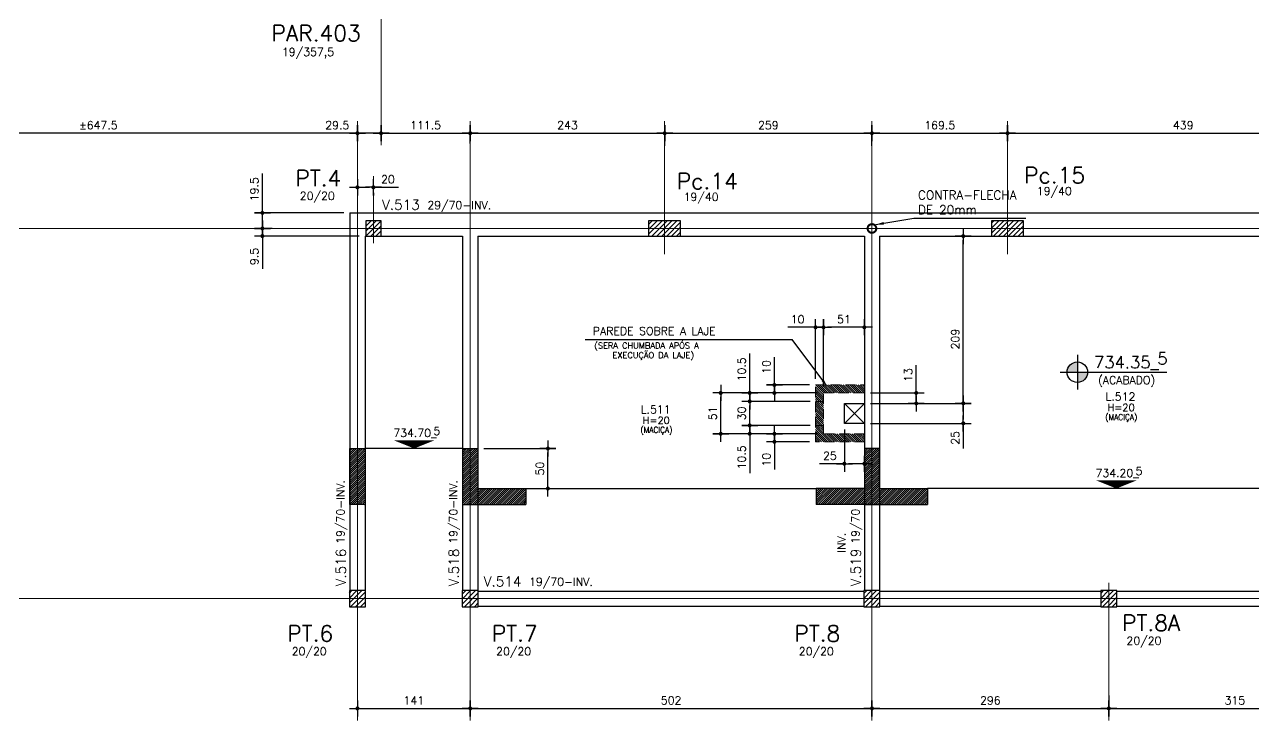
# Model space of a CAD drawing. Header units: inches. Extents: x 0 to 5940, y 0 to 4205.
# Drawn here: x 1188 to 2724, y 1180 to 2049 of the extents above; entities that cross this region are included whole.
import ezdxf
from ezdxf.enums import TextEntityAlignment as Align

# ---------------------------------------------------------------- set-up
doc = ezdxf.new("R2010")
doc.units = ezdxf.units.IN
doc.header["$LTSCALE"] = 50
doc.header["$MEASUREMENT"] = 0
doc.linetypes.add('HIDDEN', pattern=[0.375, 0.25, -0.125])
for name, color, linetype in [('ALVENARIA', 10, 'HIDDEN'), ('CONTRA-FLECHA', 210, 'Continuous'), ('CORTE-FORMA', 1, 'Continuous'), ('COTA', 6, 'Continuous'), ('FO-HACHURA_PILAR-MORRE', 252, 'Continuous'), ('FO-TEXTO-LAJES', 152, 'Continuous'), ('FO-TEXTO-VIGAS', 3, 'Continuous'), ('NIVEL', 3, 'Continuous'), ('NIVEL-ARQUITETURA', 3, 'Continuous'), ('P-M', 7, 'Continuous'), ('TEXTO', 3, 'Continuous')]:
    doc.layers.add(name, color=color, linetype=linetype)
for name, color, linetype, lineweight in [('FO-Eixos', 150, 'Continuous', 5), ('FO-Textos dos pilares', 3, 'Continuous', 20), ('FO-Vigas', 2, 'Continuous', 30)]:
    doc.layers.add(name, color=color, linetype=linetype, lineweight=lineweight)
doc.styles.add('ROMANS', font='romans.shx')
doc.dimstyles.new('COTA_50', dxfattribs={"dimscale": 5, "dimtxt": 2, "dimasz": 1, "dimexe": 2, "dimexo": 1.5, "dimgap": 1, "dimtad": 1, "dimzin": 12, "dimdsep": 46, "dimtxsty": 'ROMANS', "dimblk1": 'COTA', "dimblk2": 'COTA', "dimsah": 1, "dimcen": -4, "dimdle": 1.5, "dimclrd": 6, "dimclre": 6, "dimclrt": 3, "dimadec": 0, "dimazin": 0, "dimtfac": 1, "dimtofl": 0, "dimtmove": 0, "dimatfit": 3, "dimldrblk": 'COTA', "dimfxl": 1, "dimtolj": 1, "dimtzin": 12, "dimarcsym": 0})
doc.dimstyles.new('NOTA', dxfattribs={"dimscale": 5, "dimtxt": 2, "dimasz": 2, "dimexe": 1.5, "dimexo": 2, "dimgap": 1, "dimtad": 1, "dimdec": 1, "dimzin": 12, "dimdsep": 46, "dimtxsty": 'ROMANS', "dimcen": 0.09, "dimclrd": 8, "dimclre": 8, "dimclrt": 3, "dimadec": 0, "dimazin": 0, "dimtfac": 1, "dimtdec": 1, "dimtofl": 0, "dimtmove": 0, "dimatfit": 3, "dimfxl": 1, "dimtolj": 1, "dimtzin": 12, "dimarcsym": 0})
pattern_1 = [(45, (-24102.2134, 9121.8574), (-3.0935922, 3.0935922), [])]
pattern_2 = [(45, (0, -205.0473), (-1.3258252, 1.3258252), [])]

# ---------------------------------------------------------------- blocks, each defined once
blk = doc.blocks.new('COTA')
at = {"layer": 'COTA'}
for p, q in [((2, 0), (-2, 0)), ((0, -2), (0, 2))]:
    blk.add_line(p, q, dxfattribs=at)
at = {"layer": 'COTA', "const_width": 0.5}
blk.add_lwpolyline([(-0.25, 0, 1), (0.25, 0, 1)], format="xyb", close=True, dxfattribs=at)
blk = doc.blocks.new('*D11')
at = {"layer": 'COTA', "color": 6, "lineweight": -2, "transparency": 16777216}
for p, q in [((1604, 1913.7), (1558.5, 1913.7)), ((1604, 1911.7), (1604, 1903.7)), ((1628.5, 1913.7), (1609, 1913.7)), ((1633.5, 1911.7), (1633.5, 1903.7))]:
    blk.add_line(p, q, dxfattribs=at)
at = {"layer": 'Defpoints', "color": 0, "transparency": 16777216}
for p in [(1604, 1919.2), (1604, 1913.7), (1633.5, 1919.2)]:
    blk.add_point(p, dxfattribs=at)
at = {"layer": 'COTA', "color": 6, "lineweight": -2, "transparency": 16777216, "xscale": 5, "yscale": 5, "zscale": 5, "rotation": 180}
blk.add_blockref('COTA', (1604, 1913.7), dxfattribs=at)
at = {"layer": 'COTA', "color": 6, "lineweight": -2, "transparency": 16777216, "xscale": 5, "yscale": 5, "zscale": 5}
blk.add_blockref('COTA', (1633.5, 1913.7), dxfattribs=at)
at = {"layer": 'COTA', "color": 3, "transparency": 16777216, "insert": (1578.8, 1923.7), "char_height": 10, "attachment_point": 5, "style": 'ROMANS'}
blk.add_mtext('\\A1;29.5', dxfattribs=at)
blk = doc.blocks.new('*D12')
at = {"layer": 'COTA', "color": 6, "lineweight": -2, "transparency": 16777216}
for p, q in [((956.7, 1913.2), (956.7, 1923.7)), ((1604, 1911.3), (1604, 1923.7)), ((1599, 1913.7), (961.7, 1913.7))]:
    blk.add_line(p, q, dxfattribs=at)
at = {"layer": 'Defpoints', "color": 0, "transparency": 16777216}
for p in [(956.7, 1913.7), (956.7, 1905.7), (1604, 1903.8)]:
    blk.add_point(p, dxfattribs=at)
at = {"layer": 'COTA', "color": 6, "lineweight": -2, "transparency": 16777216, "xscale": 5, "yscale": 5, "zscale": 5, "rotation": 180}
blk.add_blockref('COTA', (956.7, 1913.7), dxfattribs=at)
at = {"layer": 'COTA', "color": 6, "lineweight": -2, "transparency": 16777216, "xscale": 5, "yscale": 5, "zscale": 5}
blk.add_blockref('COTA', (1604, 1913.7), dxfattribs=at)
at = {"layer": 'COTA', "color": 3, "transparency": 16777216, "insert": (1280.3, 1923.7), "char_height": 10, "attachment_point": 5, "style": 'ROMANS'}
blk.add_mtext('\\A1;%%P647.5', dxfattribs=at)
blk = doc.blocks.new('*D20')
at = {"layer": 'COTA', "color": 6, "lineweight": -2, "transparency": 16777216}
for p, q in [((1633.5, 1912.5), (1633.5, 1923.7)), ((1745, 1912.5), (1745, 1923.7)), ((1638.5, 1913.7), (1740, 1913.7))]:
    blk.add_line(p, q, dxfattribs=at)
at = {"layer": 'Defpoints', "color": 0, "transparency": 16777216}
for p in [(1633.5, 1905), (1745, 1913.7), (1745, 1905)]:
    blk.add_point(p, dxfattribs=at)
at = {"layer": 'COTA', "color": 6, "lineweight": -2, "transparency": 16777216, "xscale": 5, "yscale": 5, "zscale": 5, "rotation": 180}
blk.add_blockref('COTA', (1633.5, 1913.7), dxfattribs=at)
at = {"layer": 'COTA', "color": 6, "lineweight": -2, "transparency": 16777216, "xscale": 5, "yscale": 5, "zscale": 5}
blk.add_blockref('COTA', (1745, 1913.7), dxfattribs=at)
at = {"layer": 'COTA', "color": 3, "transparency": 16777216, "insert": (1689.2, 1923.7), "char_height": 10, "attachment_point": 5, "style": 'ROMANS'}
blk.add_mtext('\\A1;111.5', dxfattribs=at)
blk = doc.blocks.new('*D21')
at = {"layer": 'COTA', "color": 6, "lineweight": -2, "transparency": 16777216}
for p, q in [((2247, 1904.6), (2247, 1923.7)), ((2416.5, 1904.6), (2416.5, 1923.7)), ((2252, 1913.7), (2411.5, 1913.7))]:
    blk.add_line(p, q, dxfattribs=at)
at = {"layer": 'Defpoints', "color": 0, "transparency": 16777216}
for p in [(2416.5, 1913.7), (2247, 1897.1), (2416.5, 1897.1)]:
    blk.add_point(p, dxfattribs=at)
at = {"layer": 'COTA', "color": 6, "lineweight": -2, "transparency": 16777216, "xscale": 5, "yscale": 5, "zscale": 5, "rotation": 180}
blk.add_blockref('COTA', (2247, 1913.7), dxfattribs=at)
at = {"layer": 'COTA', "color": 6, "lineweight": -2, "transparency": 16777216, "xscale": 5, "yscale": 5, "zscale": 5}
blk.add_blockref('COTA', (2416.5, 1913.7), dxfattribs=at)
at = {"layer": 'COTA', "color": 3, "transparency": 16777216, "insert": (2331.7, 1923.7), "char_height": 10, "attachment_point": 5, "style": 'ROMANS'}
blk.add_mtext('\\A1;169.5', dxfattribs=at)
blk = doc.blocks.new('*D22')
at = {"layer": 'COTA', "color": 6, "lineweight": -2, "transparency": 16777216}
for p, q in [((2416.5, 1907.9), (2416.5, 1923.7)), ((2855.5, 1907.9), (2855.5, 1923.7)), ((2421.5, 1913.7), (2850.5, 1913.7))]:
    blk.add_line(p, q, dxfattribs=at)
at = {"layer": 'Defpoints', "color": 0, "transparency": 16777216}
for p in [(2855.5, 1913.7), (2416.5, 1900.4), (2855.5, 1900.4)]:
    blk.add_point(p, dxfattribs=at)
at = {"layer": 'COTA', "color": 6, "lineweight": -2, "transparency": 16777216, "xscale": 5, "yscale": 5, "zscale": 5, "rotation": 180}
blk.add_blockref('COTA', (2416.5, 1913.7), dxfattribs=at)
at = {"layer": 'COTA', "color": 6, "lineweight": -2, "transparency": 16777216, "xscale": 5, "yscale": 5, "zscale": 5}
blk.add_blockref('COTA', (2855.5, 1913.7), dxfattribs=at)
at = {"layer": 'COTA', "color": 3, "transparency": 16777216, "insert": (2636, 1923.7), "char_height": 10, "attachment_point": 5, "style": 'ROMANS'}
blk.add_mtext('\\A1;439', dxfattribs=at)
blk = doc.blocks.new('*D27')
at = {"layer": 'COTA', "color": 6, "lineweight": -2, "transparency": 16777216}
for p, q in [((1604, 1198.3), (1604, 1185.1)), ((1745, 1198.3), (1745, 1185.1)), ((1609, 1195.1), (1740, 1195.1))]:
    blk.add_line(p, q, dxfattribs=at)
at = {"layer": 'Defpoints', "color": 0, "transparency": 16777216}
for p in [(1604, 1205.8), (1745, 1205.8), (1745, 1195.1)]:
    blk.add_point(p, dxfattribs=at)
at = {"layer": 'COTA', "color": 6, "lineweight": -2, "transparency": 16777216, "xscale": 5, "yscale": 5, "zscale": 5, "rotation": 180}
blk.add_blockref('COTA', (1604, 1195.1), dxfattribs=at)
at = {"layer": 'COTA', "color": 6, "lineweight": -2, "transparency": 16777216, "xscale": 5, "yscale": 5, "zscale": 5}
blk.add_blockref('COTA', (1745, 1195.1), dxfattribs=at)
at = {"layer": 'COTA', "color": 3, "transparency": 16777216, "insert": (1674.5, 1205.1), "char_height": 10, "attachment_point": 5, "style": 'ROMANS'}
blk.add_mtext('\\A1;141', dxfattribs=at)
blk = doc.blocks.new('*D28')
at = {"layer": 'COTA', "color": 6, "lineweight": -2, "transparency": 16777216}
for p, q in [((1745, 1204), (1745, 1185.1)), ((2247, 1204), (2247, 1185.1)), ((1750, 1195.1), (2242, 1195.1))]:
    blk.add_line(p, q, dxfattribs=at)
at = {"layer": 'Defpoints', "color": 0, "transparency": 16777216}
for p in [(1745, 1211.5), (2247, 1211.5), (2247, 1195.1)]:
    blk.add_point(p, dxfattribs=at)
at = {"layer": 'COTA', "color": 6, "lineweight": -2, "transparency": 16777216, "xscale": 5, "yscale": 5, "zscale": 5, "rotation": 180}
blk.add_blockref('COTA', (1745, 1195.1), dxfattribs=at)
at = {"layer": 'COTA', "color": 6, "lineweight": -2, "transparency": 16777216, "xscale": 5, "yscale": 5, "zscale": 5}
blk.add_blockref('COTA', (2247, 1195.1), dxfattribs=at)
at = {"layer": 'COTA', "color": 3, "transparency": 16777216, "insert": (1996, 1205.1), "char_height": 10, "attachment_point": 5, "style": 'ROMANS'}
blk.add_mtext('\\A1;502', dxfattribs=at)
blk = doc.blocks.new('*D29')
at = {"layer": 'COTA', "color": 6, "lineweight": -2, "transparency": 16777216}
for p, q in [((2247, 1205.1), (2247, 1185.1)), ((2543, 1205.1), (2543, 1185.1)), ((2252, 1195.1), (2538, 1195.1))]:
    blk.add_line(p, q, dxfattribs=at)
at = {"layer": 'Defpoints', "color": 0, "transparency": 16777216}
for p in [(2247, 1212.6), (2543, 1212.6), (2543, 1195.1)]:
    blk.add_point(p, dxfattribs=at)
at = {"layer": 'COTA', "color": 6, "lineweight": -2, "transparency": 16777216, "xscale": 5, "yscale": 5, "zscale": 5, "rotation": 180}
blk.add_blockref('COTA', (2247, 1195.1), dxfattribs=at)
at = {"layer": 'COTA', "color": 6, "lineweight": -2, "transparency": 16777216, "xscale": 5, "yscale": 5, "zscale": 5}
blk.add_blockref('COTA', (2543, 1195.1), dxfattribs=at)
at = {"layer": 'COTA', "color": 3, "transparency": 16777216, "insert": (2395, 1205.1), "char_height": 10, "attachment_point": 5, "style": 'ROMANS'}
blk.add_mtext('\\A1;296', dxfattribs=at)
blk = doc.blocks.new('*D50')
at = {"layer": 'COTA', "color": 6, "lineweight": -2, "transparency": 16777216}
for p, q in [((1745, 1900.7), (1745, 1923.7)), ((1988, 1900.7), (1988, 1923.7)), ((1750, 1913.7), (1983, 1913.7))]:
    blk.add_line(p, q, dxfattribs=at)
at = {"layer": 'Defpoints', "color": 0, "transparency": 16777216}
for p in [(1988, 1913.7), (1745, 1893.2), (1988, 1893.2)]:
    blk.add_point(p, dxfattribs=at)
at = {"layer": 'COTA', "color": 6, "lineweight": -2, "transparency": 16777216, "xscale": 5, "yscale": 5, "zscale": 5, "rotation": 180}
blk.add_blockref('COTA', (1745, 1913.7), dxfattribs=at)
at = {"layer": 'COTA', "color": 6, "lineweight": -2, "transparency": 16777216, "xscale": 5, "yscale": 5, "zscale": 5}
blk.add_blockref('COTA', (1988, 1913.7), dxfattribs=at)
at = {"layer": 'COTA', "color": 3, "transparency": 16777216, "insert": (1866.5, 1923.7), "char_height": 10, "attachment_point": 5, "style": 'ROMANS'}
blk.add_mtext('\\A1;243', dxfattribs=at)
blk = doc.blocks.new('*D51')
at = {"layer": 'COTA', "color": 6, "lineweight": -2, "transparency": 16777216}
for p, q in [((1988, 1897.9), (1988, 1923.7)), ((2247, 1897.9), (2247, 1923.7)), ((1993, 1913.7), (2242, 1913.7))]:
    blk.add_line(p, q, dxfattribs=at)
at = {"layer": 'Defpoints', "color": 0, "transparency": 16777216}
for p in [(2247, 1913.7), (1988, 1890.4), (2247, 1890.4)]:
    blk.add_point(p, dxfattribs=at)
at = {"layer": 'COTA', "color": 6, "lineweight": -2, "transparency": 16777216, "xscale": 5, "yscale": 5, "zscale": 5, "rotation": 180}
blk.add_blockref('COTA', (1988, 1913.7), dxfattribs=at)
at = {"layer": 'COTA', "color": 6, "lineweight": -2, "transparency": 16777216, "xscale": 5, "yscale": 5, "zscale": 5}
blk.add_blockref('COTA', (2247, 1913.7), dxfattribs=at)
at = {"layer": 'COTA', "color": 3, "transparency": 16777216, "insert": (2117.5, 1923.7), "char_height": 10, "attachment_point": 5, "style": 'ROMANS'}
blk.add_mtext('\\A1;259', dxfattribs=at)
blk = doc.blocks.new('*D53')
at = {"layer": 'COTA', "color": 6, "lineweight": -2, "transparency": 16777216}
for p, q in [((2543, 1211.4), (2543, 1185.1)), ((2858, 1211.4), (2858, 1185.1)), ((2548, 1195.1), (2853, 1195.1))]:
    blk.add_line(p, q, dxfattribs=at)
at = {"layer": 'Defpoints', "color": 0, "transparency": 16777216}
for p in [(2543, 1218.9), (2858, 1218.9), (2858, 1195.1)]:
    blk.add_point(p, dxfattribs=at)
at = {"layer": 'COTA', "color": 6, "lineweight": -2, "transparency": 16777216, "xscale": 5, "yscale": 5, "zscale": 5, "rotation": 180}
blk.add_blockref('COTA', (2543, 1195.1), dxfattribs=at)
at = {"layer": 'COTA', "color": 6, "lineweight": -2, "transparency": 16777216, "xscale": 5, "yscale": 5, "zscale": 5}
blk.add_blockref('COTA', (2858, 1195.1), dxfattribs=at)
at = {"layer": 'COTA', "color": 3, "transparency": 16777216, "insert": (2700.5, 1205.1), "char_height": 10, "attachment_point": 5, "style": 'ROMANS'}
blk.add_mtext('\\A1;315', dxfattribs=at)
blk = doc.blocks.new('*D63')
at = {"layer": 'COTA', "color": 6, "lineweight": -2, "transparency": 16777216}
for p, q in [((1762, 1519.8), (1852.1, 1519.8)), ((1842.1, 1474.8), (1842.1, 1514.8)), ((1841.9, 1469.8), (1852.1, 1469.8))]:
    blk.add_line(p, q, dxfattribs=at)
at = {"layer": 'Defpoints', "color": 0, "transparency": 16777216}
for p in [(1754.5, 1519.8), (1842.1, 1519.8), (1834.4, 1469.8)]:
    blk.add_point(p, dxfattribs=at)
at = {"layer": 'COTA', "color": 6, "lineweight": -2, "transparency": 16777216, "xscale": 5, "yscale": 5, "zscale": 5}
for p, rotation in [((1842.1, 1519.8), 90), ((1842.1, 1469.8), 270)]:
    blk.add_blockref('COTA', p, dxfattribs=dict(at, rotation=rotation))
at = {"layer": 'COTA', "color": 3, "transparency": 16777216, "insert": (1832.1, 1494.8), "char_height": 10, "attachment_point": 5, "rotation": 90, "style": 'ROMANS'}
blk.add_mtext('\\A1;50', dxfattribs=at)
blk = doc.blocks.new('*D73')
at = {"layer": 'COTA', "color": 6, "lineweight": -2, "transparency": 16777216}
for p, q in [((2212.5, 1543.7), (2212.5, 1490.8)), ((2212.5, 1500.8), (2181.3, 1500.8)), ((2232.5, 1500.8), (2217.5, 1500.8)), ((2237.5, 1499.1), (2237.5, 1490.8))]:
    blk.add_line(p, q, dxfattribs=at)
at = {"layer": 'Defpoints', "color": 0, "transparency": 16777216}
for p in [(2212.5, 1551.2), (2237.5, 1506.6), (2212.5, 1500.8)]:
    blk.add_point(p, dxfattribs=at)
at = {"layer": 'COTA', "color": 6, "lineweight": -2, "transparency": 16777216, "xscale": 5, "yscale": 5, "zscale": 5, "rotation": 180}
blk.add_blockref('COTA', (2212.5, 1500.8), dxfattribs=at)
at = {"layer": 'COTA', "color": 6, "lineweight": -2, "transparency": 16777216, "xscale": 5, "yscale": 5, "zscale": 5}
blk.add_blockref('COTA', (2237.5, 1500.8), dxfattribs=at)
at = {"layer": 'COTA', "color": 3, "transparency": 16777216, "insert": (2194.4, 1510.8), "char_height": 10, "attachment_point": 5, "style": 'ROMANS'}
blk.add_mtext('\\A1;25', dxfattribs=at)
blk = doc.blocks.new('*D74')
at = {"layer": 'COTA', "color": 6, "lineweight": -2, "transparency": 16777216}
for p, q in [((2186.5, 1596.7), (2186.5, 1681.2)), ((2237.5, 1666.2), (2237.5, 1681.2)), ((2232.5, 1671.2), (2191.5, 1671.2))]:
    blk.add_line(p, q, dxfattribs=at)
at = {"layer": 'Defpoints', "color": 0, "transparency": 16777216}
for p in [(2186.5, 1671.2), (2237.5, 1658.7), (2186.5, 1589.2)]:
    blk.add_point(p, dxfattribs=at)
at = {"layer": 'COTA', "color": 6, "lineweight": -2, "transparency": 16777216, "xscale": 5, "yscale": 5, "zscale": 5, "rotation": 180}
blk.add_blockref('COTA', (2186.5, 1671.2), dxfattribs=at)
at = {"layer": 'COTA', "color": 6, "lineweight": -2, "transparency": 16777216, "xscale": 5, "yscale": 5, "zscale": 5}
blk.add_blockref('COTA', (2237.5, 1671.2), dxfattribs=at)
at = {"layer": 'COTA', "color": 3, "transparency": 16777216, "insert": (2212, 1681.2), "char_height": 10, "attachment_point": 5, "style": 'ROMANS'}
blk.add_mtext('\\A1;51', dxfattribs=at)
blk = doc.blocks.new('*D72')
at = {"layer": 'COTA', "color": 6, "lineweight": -2, "transparency": 16777216}
for p, q in [((2170, 1578.7), (2084.2, 1578.7)), ((2094.2, 1553.7), (2094.2, 1573.7)), ((2170, 1548.7), (2084.2, 1548.7))]:
    blk.add_line(p, q, dxfattribs=at)
at = {"layer": 'Defpoints', "color": 0, "transparency": 16777216}
for p in [(2094.2, 1578.7), (2177.5, 1578.7), (2177.5, 1548.7)]:
    blk.add_point(p, dxfattribs=at)
at = {"layer": 'COTA', "color": 6, "lineweight": -2, "transparency": 16777216, "xscale": 5, "yscale": 5, "zscale": 5}
for p, rotation in [((2094.2, 1578.7), 90), ((2094.2, 1548.7), 270)]:
    blk.add_blockref('COTA', p, dxfattribs=dict(at, rotation=rotation))
at = {"layer": 'COTA', "color": 3, "transparency": 16777216, "insert": (2084.2, 1563.7), "char_height": 10, "attachment_point": 5, "rotation": 90, "style": 'ROMANS'}
blk.add_mtext('\\A1;30', dxfattribs=at)
blk = doc.blocks.new('*D75')
at = {"layer": 'COTA', "color": 6, "lineweight": -2, "transparency": 16777216}
for p, q in [((2245, 1576.2), (2371.1, 1576.2)), ((2361.1, 1571.2), (2361.1, 1556.2)), ((2245, 1551.2), (2371.1, 1551.2)), ((2361.1, 1551.2), (2361.1, 1520))]:
    blk.add_line(p, q, dxfattribs=at)
at = {"layer": 'Defpoints', "color": 0, "transparency": 16777216}
for p in [(2237.5, 1576.2), (2237.5, 1551.2), (2361.1, 1551.2)]:
    blk.add_point(p, dxfattribs=at)
at = {"layer": 'COTA', "color": 6, "lineweight": -2, "transparency": 16777216, "xscale": 5, "yscale": 5, "zscale": 5}
for p, rotation in [((2361.1, 1576.2), 90), ((2361.1, 1551.2), 270)]:
    blk.add_blockref('COTA', p, dxfattribs=dict(at, rotation=rotation))
at = {"layer": 'COTA', "color": 3, "transparency": 16777216, "insert": (2351.1, 1533.1), "char_height": 10, "attachment_point": 5, "rotation": 90, "style": 'ROMANS'}
blk.add_mtext('\\A1;25', dxfattribs=at)
blk = doc.blocks.new('*D76')
at = {"layer": 'COTA', "color": 6, "lineweight": -2, "transparency": 16777216}
for p, q in [((2342, 1785.2), (2371.1, 1785.2)), ((2361.1, 1581.2), (2361.1, 1780.2)), ((2342, 1576.2), (2371.1, 1576.2))]:
    blk.add_line(p, q, dxfattribs=at)
at = {"layer": 'Defpoints', "color": 0, "transparency": 16777216}
for p in [(2334.5, 1785.2), (2361.1, 1785.2), (2334.5, 1576.2)]:
    blk.add_point(p, dxfattribs=at)
at = {"layer": 'COTA', "color": 6, "lineweight": -2, "transparency": 16777216, "xscale": 5, "yscale": 5, "zscale": 5}
for p, rotation in [((2361.1, 1785.2), 90), ((2361.1, 1576.2), 270)]:
    blk.add_blockref('COTA', p, dxfattribs=dict(at, rotation=rotation))
at = {"layer": 'COTA', "color": 3, "transparency": 16777216, "insert": (2351.1, 1656.5), "char_height": 10, "attachment_point": 5, "rotation": 90, "style": 'ROMANS'}
blk.add_mtext('\\A1;209', dxfattribs=at)
blk = doc.blocks.new('*D77')
at = {"layer": 'COTA', "color": 6, "lineweight": -2, "transparency": 16777216}
for p, q in [((2302.3, 1594.2), (2302.3, 1624)), ((2245, 1589.2), (2312.3, 1589.2)), ((2302.3, 1571.2), (2302.3, 1566.2)), ((2308.6, 1576.2), (2312.3, 1576.2))]:
    blk.add_line(p, q, dxfattribs=at)
at = {"layer": 'Defpoints', "color": 0, "transparency": 16777216}
for p in [(2237.5, 1589.2), (2302.3, 1589.2), (2301.1, 1576.2)]:
    blk.add_point(p, dxfattribs=at)
at = {"layer": 'COTA', "color": 6, "lineweight": -2, "transparency": 16777216, "xscale": 5, "yscale": 5, "zscale": 5}
for p, rotation in [((2302.3, 1589.2), 270), ((2302.3, 1576.2), 90)]:
    blk.add_blockref('COTA', p, dxfattribs=dict(at, rotation=rotation))
at = {"layer": 'COTA', "color": 3, "transparency": 16777216, "insert": (2292.3, 1611.6), "char_height": 10, "attachment_point": 5, "rotation": 90, "style": 'ROMANS'}
blk.add_mtext('\\A1;13', dxfattribs=at)
blk = doc.blocks.new('*D85')
at = {"layer": 'COTA', "color": 6, "lineweight": -2, "transparency": 16777216}
for p, q in [((2176.5, 1606.7), (2176.5, 1681.2)), ((2186.5, 1596.7), (2186.5, 1681.2)), ((2171.5, 1671.2), (2141.8, 1671.2)), ((2191.5, 1671.2), (2196.5, 1671.2))]:
    blk.add_line(p, q, dxfattribs=at)
at = {"layer": 'Defpoints', "color": 0, "transparency": 16777216}
for p in [(2176.5, 1671.2), (2176.5, 1599.2), (2186.5, 1589.2)]:
    blk.add_point(p, dxfattribs=at)
at = {"layer": 'COTA', "color": 6, "lineweight": -2, "transparency": 16777216, "xscale": 5, "yscale": 5, "zscale": 5}
blk.add_blockref('COTA', (2176.5, 1671.2), dxfattribs=at)
at = {"layer": 'COTA', "color": 6, "lineweight": -2, "transparency": 16777216, "xscale": 5, "yscale": 5, "zscale": 5, "rotation": 180}
blk.add_blockref('COTA', (2186.5, 1671.2), dxfattribs=at)
at = {"layer": 'COTA', "color": 3, "transparency": 16777216, "insert": (2154.1, 1681.2), "char_height": 10, "attachment_point": 5, "style": 'ROMANS'}
blk.add_mtext('\\A1;10', dxfattribs=at)
blk = doc.blocks.new('*D86')
at = {"layer": 'COTA', "color": 6, "lineweight": -2, "transparency": 16777216}
for p, q in [((2125.1, 1604.2), (2125.1, 1634)), ((2169, 1599.2), (2115.1, 1599.2)), ((2179, 1589.2), (2115.1, 1589.2)), ((2125.1, 1584.2), (2125.1, 1579.2))]:
    blk.add_line(p, q, dxfattribs=at)
at = {"layer": 'Defpoints', "color": 0, "transparency": 16777216}
for p in [(2125.1, 1599.2), (2176.5, 1599.2), (2186.5, 1589.2)]:
    blk.add_point(p, dxfattribs=at)
at = {"layer": 'COTA', "color": 6, "lineweight": -2, "transparency": 16777216, "xscale": 5, "yscale": 5, "zscale": 5}
for p, rotation in [((2125.1, 1599.2), 270), ((2125.1, 1589.2), 90)]:
    blk.add_blockref('COTA', p, dxfattribs=dict(at, rotation=rotation))
at = {"layer": 'COTA', "color": 3, "transparency": 16777216, "insert": (2115.1, 1621.6), "char_height": 10, "attachment_point": 5, "rotation": 90, "style": 'ROMANS'}
blk.add_mtext('\\A1;10', dxfattribs=at)
blk = doc.blocks.new('*D87')
at = {"layer": 'COTA', "color": 6, "lineweight": -2, "transparency": 16777216}
for p, q in [((2179, 1538.2), (2115.1, 1538.2)), ((2125.1, 1543.2), (2125.1, 1548.2)), ((2169, 1528.2), (2115.1, 1528.2)), ((2125.1, 1523.2), (2125.1, 1493.4))]:
    blk.add_line(p, q, dxfattribs=at)
at = {"layer": 'Defpoints', "color": 0, "transparency": 16777216}
for p in [(2186.5, 1538.2), (2125.1, 1528.2), (2176.5, 1528.2)]:
    blk.add_point(p, dxfattribs=at)
at = {"layer": 'COTA', "color": 6, "lineweight": -2, "transparency": 16777216, "xscale": 5, "yscale": 5, "zscale": 5}
for p, rotation in [((2125.1, 1538.2), 270), ((2125.1, 1528.2), 90)]:
    blk.add_blockref('COTA', p, dxfattribs=dict(at, rotation=rotation))
at = {"layer": 'COTA', "color": 3, "transparency": 16777216, "insert": (2115.1, 1505.8), "char_height": 10, "attachment_point": 5, "rotation": 90, "style": 'ROMANS'}
blk.add_mtext('\\A1;10', dxfattribs=at)
blk = doc.blocks.new('*D93')
at = {"layer": 'COTA', "color": 6, "lineweight": -2, "transparency": 16777216}
for p, q in [((2094.2, 1594.2), (2094.2, 1638.3)), ((2129, 1589.2), (2084.2, 1589.2)), ((2129, 1578.7), (2084.2, 1578.7)), ((2094.2, 1573.7), (2094.2, 1568.7))]:
    blk.add_line(p, q, dxfattribs=at)
at = {"layer": 'Defpoints', "color": 0, "transparency": 16777216}
for p in [(2094.2, 1589.2), (2136.5, 1589.2), (2136.5, 1578.7)]:
    blk.add_point(p, dxfattribs=at)
at = {"layer": 'COTA', "color": 6, "lineweight": -2, "transparency": 16777216, "xscale": 5, "yscale": 5, "zscale": 5}
for p, rotation in [((2094.2, 1589.2), 270), ((2094.2, 1578.7), 90)]:
    blk.add_blockref('COTA', p, dxfattribs=dict(at, rotation=rotation))
at = {"layer": 'COTA', "color": 3, "transparency": 16777216, "insert": (2084.2, 1618.7), "char_height": 10, "attachment_point": 5, "rotation": 90, "style": 'ROMANS'}
blk.add_mtext('\\A1;10.5', dxfattribs=at)
blk = doc.blocks.new('*D94')
at = {"layer": 'COTA', "color": 6, "lineweight": -2, "transparency": 16777216}
for p, q in [((2094.2, 1553.7), (2094.2, 1558.7)), ((2132, 1548.7), (2084.2, 1548.7)), ((2132, 1538.2), (2084.2, 1538.2)), ((2094.2, 1533.2), (2094.2, 1489.2))]:
    blk.add_line(p, q, dxfattribs=at)
at = {"layer": 'Defpoints', "color": 0, "transparency": 16777216}
for p in [(2094.2, 1538.2), (2139.5, 1548.7), (2139.5, 1538.2)]:
    blk.add_point(p, dxfattribs=at)
at = {"layer": 'COTA', "color": 6, "lineweight": -2, "transparency": 16777216, "xscale": 5, "yscale": 5, "zscale": 5}
for p, rotation in [((2094.2, 1548.7), 270), ((2094.2, 1538.2), 90)]:
    blk.add_blockref('COTA', p, dxfattribs=dict(at, rotation=rotation))
at = {"layer": 'COTA', "color": 3, "transparency": 16777216, "insert": (2084.2, 1508.7), "char_height": 10, "attachment_point": 5, "rotation": 90, "style": 'ROMANS'}
blk.add_mtext('\\A1;10.5', dxfattribs=at)
blk = doc.blocks.new('*D95')
at = {"layer": 'COTA', "color": 6, "lineweight": -2, "transparency": 16777216}
for p, q in [((2130.5, 1589.2), (2048, 1589.2)), ((2058, 1543.2), (2058, 1584.2)), ((2130.5, 1538.2), (2048, 1538.2))]:
    blk.add_line(p, q, dxfattribs=at)
at = {"layer": 'Defpoints', "color": 0, "transparency": 16777216}
for p in [(2058, 1589.2), (2138, 1589.2), (2138, 1538.2)]:
    blk.add_point(p, dxfattribs=at)
at = {"layer": 'COTA', "color": 6, "lineweight": -2, "transparency": 16777216, "xscale": 5, "yscale": 5, "zscale": 5}
for p, rotation in [((2058, 1589.2), 90), ((2058, 1538.2), 270)]:
    blk.add_blockref('COTA', p, dxfattribs=dict(at, rotation=rotation))
at = {"layer": 'COTA', "color": 3, "transparency": 16777216, "insert": (2048, 1563.7), "char_height": 10, "attachment_point": 5, "rotation": 90, "style": 'ROMANS'}
blk.add_mtext('\\A1;51', dxfattribs=at)
blk = doc.blocks.new('*D134')
at = {"layer": 'COTA', "color": 6, "lineweight": -2, "transparency": 16777216}
for p, q in [((1609, 1846.1), (1619, 1846.1)), ((1624, 1846.1), (1655.2, 1846.1)), ((1604, 1839.4), (1604, 1836.1)), ((1624, 1839.4), (1624, 1836.1))]:
    blk.add_line(p, q, dxfattribs=at)
at = {"layer": 'Defpoints', "color": 0, "transparency": 16777216}
for p in [(1604, 1846.9), (1624, 1846.9), (1624, 1846.1)]:
    blk.add_point(p, dxfattribs=at)
at = {"layer": 'COTA', "color": 6, "lineweight": -2, "transparency": 16777216, "xscale": 5, "yscale": 5, "zscale": 5, "rotation": 180}
blk.add_blockref('COTA', (1604, 1846.1), dxfattribs=at)
at = {"layer": 'COTA', "color": 6, "lineweight": -2, "transparency": 16777216, "xscale": 5, "yscale": 5, "zscale": 5}
blk.add_blockref('COTA', (1624, 1846.1), dxfattribs=at)
at = {"layer": 'COTA', "color": 3, "transparency": 16777216, "insert": (1642.1, 1856.1), "char_height": 10, "attachment_point": 5, "style": 'ROMANS'}
blk.add_mtext('\\A1;20', dxfattribs=at)
blk = doc.blocks.new('*D135')
at = {"layer": 'COTA', "color": 6, "lineweight": -2, "transparency": 16777216}
for p, q in [((1485.2, 1819.2), (1485.2, 1863.3)), ((1587, 1814.2), (1475.2, 1814.2)), ((1497.4, 1794.7), (1475.2, 1794.7)), ((1485.2, 1789.7), (1485.2, 1784.7))]:
    blk.add_line(p, q, dxfattribs=at)
at = {"layer": 'Defpoints', "color": 0, "transparency": 16777216}
for p in [(1485.2, 1814.2), (1594.5, 1814.2), (1504.9, 1794.7)]:
    blk.add_point(p, dxfattribs=at)
at = {"layer": 'COTA', "color": 6, "lineweight": -2, "transparency": 16777216, "xscale": 5, "yscale": 5, "zscale": 5}
for p, rotation in [((1485.2, 1814.2), 270), ((1485.2, 1794.7), 90)]:
    blk.add_blockref('COTA', p, dxfattribs=dict(at, rotation=rotation))
at = {"layer": 'COTA', "color": 3, "transparency": 16777216, "insert": (1475.2, 1843.7), "char_height": 10, "attachment_point": 5, "rotation": 90, "style": 'ROMANS'}
blk.add_mtext('\\A1;19.5', dxfattribs=at)
blk = doc.blocks.new('*D136')
at = {"layer": 'COTA', "color": 6, "lineweight": -2, "transparency": 16777216}
for p, q in [((1485.2, 1799.7), (1485.2, 1804.7)), ((1493.1, 1794.7), (1475.2, 1794.7)), ((1606, 1785.2), (1475.2, 1785.2)), ((1485.2, 1780.2), (1485.2, 1744.3))]:
    blk.add_line(p, q, dxfattribs=at)
at = {"layer": 'Defpoints', "color": 0, "transparency": 16777216}
for p in [(1485.2, 1785.2), (1500.6, 1794.7), (1613.5, 1785.2)]:
    blk.add_point(p, dxfattribs=at)
at = {"layer": 'COTA', "color": 6, "lineweight": -2, "transparency": 16777216, "xscale": 5, "yscale": 5, "zscale": 5}
for p, rotation in [((1485.2, 1794.7), 270), ((1485.2, 1785.2), 90)]:
    blk.add_blockref('COTA', p, dxfattribs=dict(at, rotation=rotation))
at = {"layer": 'COTA', "color": 3, "transparency": 16777216, "insert": (1475.2, 1759.7), "char_height": 10, "attachment_point": 5, "rotation": 90, "style": 'ROMANS'}
blk.add_mtext('\\A1;9.5', dxfattribs=at)

msp = doc.modelspace()

# ---------------------------------------------------------------- hatches: boundary and pattern name
at = {"layer": 'ALVENARIA', "linetype": 'Continuous', "lineweight": 13}
h = msp.add_hatch(dxfattribs=at)
h.set_pattern_fill('ANSI31', color=11, scale=15, angle=90)
h.paths.add_polyline_path([(2176.521, 1599.207), (2176.521, 1578.707), (2186.521, 1578.707), (2186.521, 1589.207), (2237.493, 1589.207), (2237.493, 1599.207)])
h = msp.add_hatch(dxfattribs=at)
h.set_pattern_fill('ANSI31', color=252, scale=15, angle=90)
h.paths.add_polyline_path([(2186.521, 1578.707), (2176.521, 1578.707), (2176.521, 1548.707), (2186.521, 1548.707)])
h = msp.add_hatch(dxfattribs=at)
h.set_pattern_fill('ANSI31', color=11, scale=15, angle=90)
h.paths.add_polyline_path([(2237.493, 1528.207), (2237.493, 1538.207), (2186.521, 1538.207), (2186.521, 1548.707), (2176.521, 1548.707), (2176.521, 1528.207)])
at = {"layer": 'CORTE-FORMA'}
h = msp.add_hatch(dxfattribs=at)
h.set_pattern_fill('ANSI31', color=70, scale=15)
h.set_pattern_definition(pattern_2)
h.paths.add_polyline_path([(1613.493, 1449.845), (1613.493, 1519.845), (1603.993, 1519.845), (1603.993, 1449.845)])
h.paths.add_polyline_path([(1594.493, 1519.845), (1594.493, 1449.845), (1603.993, 1449.845), (1603.993, 1519.845)])
h = msp.add_hatch(dxfattribs=at)
h.set_pattern_fill('ANSI31', color=70, scale=15)
h.set_pattern_definition(pattern_2)
h.paths.add_polyline_path([(1735.492, 1519.845), (1735.492, 1449.845), (1744.992, 1449.845), (1744.992, 1519.845)])
h.paths.add_polyline_path([(1754.492, 1519.845), (1744.992, 1519.845), (1744.992, 1449.845), (1754.492, 1449.845)])
h.paths.add_polyline_path([(1814.492, 1469.845), (1754.492, 1469.845), (1754.492, 1449.845), (1814.492, 1449.845)])
h = msp.add_hatch(dxfattribs=at)
h.set_pattern_fill('ANSI31', color=70, scale=15)
h.set_pattern_definition(pattern_2)
h.paths.add_polyline_path([(2177.493, 1449.845), (2237.493, 1449.845), (2237.493, 1469.845), (2177.493, 1469.845)])
h.paths.add_polyline_path([(2237.493, 1449.845), (2246.993, 1449.845), (2246.993, 1519.845), (2237.493, 1519.845), (2237.493, 1469.845)])
h.paths.add_polyline_path([(2246.993, 1449.845), (2256.493, 1449.845), (2256.493, 1469.845), (2256.493, 1519.845), (2246.993, 1519.845)])
h.paths.add_polyline_path([(2256.493, 1449.845), (2316.493, 1449.845), (2316.493, 1469.845), (2256.493, 1469.845)])
at = {"layer": 'FO-HACHURA_PILAR-MORRE'}
h = msp.add_hatch(dxfattribs=at)
h.set_pattern_fill('ANSI31', color=256, scale=35)
h.set_pattern_definition([(45, (-24082.2134, 9121.8574), (-3.0935922, 3.0935922), [])])
h.paths.add_polyline_path([(1633.493, 1804.207), (1614.493, 1804.207), (1614.493, 1785.207), (1633.493, 1785.207)])
h = msp.add_hatch(dxfattribs=at)
h.set_pattern_fill('ANSI31', color=256, scale=35)
h.set_pattern_definition(pattern_1)
h.paths.add_polyline_path([(2007.943, 1785.207), (2007.943, 1794.707), (2007.943, 1804.207), (1987.943, 1804.207), (1967.943, 1804.207), (1967.943, 1794.707), (1967.943, 1785.207), (1987.943, 1785.207)])
h = msp.add_hatch(dxfattribs=at)
h.set_pattern_fill('ANSI31', color=256, scale=35)
h.set_pattern_definition(pattern_1)
h.paths.add_polyline_path([(2396.493, 1804.207), (2396.493, 1794.707), (2396.493, 1785.207), (2416.493, 1785.207), (2436.493, 1785.207), (2436.493, 1794.707), (2436.493, 1804.207), (2416.493, 1804.207)])
h = msp.add_hatch(dxfattribs=at)
h.set_pattern_fill('ANSI31', color=256, scale=35)
h.set_pattern_definition(pattern_1)
h.paths.add_polyline_path([(1613.993, 1322.207), (1613.993, 1342.207), (1593.993, 1342.207), (1593.993, 1322.207)])
h = msp.add_hatch(dxfattribs=at)
h.set_pattern_fill('ANSI31', color=256, scale=35)
h.set_pattern_definition(pattern_1)
h.paths.add_polyline_path([(1754.992, 1322.207), (1754.992, 1342.207), (1734.992, 1342.207), (1734.992, 1322.207)])
h = msp.add_hatch(dxfattribs=at)
h.set_pattern_fill('ANSI31', color=256, scale=35)
h.set_pattern_definition(pattern_1)
h.paths.add_polyline_path([(2256.993, 1322.207), (2256.993, 1342.207), (2236.993, 1342.207), (2236.993, 1322.207)])
h = msp.add_hatch(dxfattribs=at)
h.set_pattern_fill('ANSI31', color=256, scale=35)
h.set_pattern_definition([(45, (-23806.2134, 9121.8576), (-3.0935922, 3.0935922), [])])
h.paths.add_polyline_path([(2552.993, 1322.207), (2552.993, 1342.207), (2532.993, 1342.207), (2532.993, 1322.207)])
at = {"layer": 'NIVEL-ARQUITETURA'}
h = msp.add_hatch(color=1, dxfattribs=at)
h.paths.add_polyline_path([(2515.529, 1610.231), (2516.506, 1615.139), (2503.681, 1615.139), (2503.681, 1606.21), (2509, 1603.565), (2512.749, 1606.07)])
h.paths.add_polyline_path([(2503.681, 1606.21), (2503.681, 1602.314), (2508.588, 1603.29), (2509, 1603.565)])
h.paths.add_polyline_path([(2503.681, 1627.964), (2498.773, 1626.988), (2494.612, 1624.207), (2491.832, 1620.047), (2490.856, 1615.139), (2503.681, 1615.139)])

# ---------------------------------------------------------------- linework, layer by layer
at = {"layer": 'ALVENARIA', "color": 1, "linetype": 'HIDDEN', "lineweight": 13}
for p, q in [((2176.521, 1599.207), (2237.521, 1599.207)), ((2176.521, 1528.207), (2176.521, 1599.207)), ((2186.521, 1589.207), (2237.521, 1589.207)), ((2186.521, 1538.207), (2186.521, 1589.207)), ((2176.521, 1578.707), (2186.521, 1578.707)), ((2176.521, 1548.707), (2186.521, 1548.707)), ((2237.521, 1538.207), (2186.521, 1538.207)), ((2237.521, 1528.207), (2176.521, 1528.207))]:
    msp.add_line(p, q, dxfattribs=at)
at = {"layer": 'CONTRA-FLECHA', "linetype": 'Continuous', "const_width": 2.56}
msp.add_lwpolyline([(2243.174, 1790.889, 1), (2250.811, 1798.525, 1)], format="xyb", close=True, dxfattribs=at)
at = {"layer": 'CORTE-FORMA', "color": 8}
for p, q in [((1735.492, 1519.845), (1613.493, 1519.845)), ((1814.492, 1469.845), (2177.493, 1469.845)), ((2788.493, 1469.845), (2316.493, 1469.845))]:
    msp.add_line(p, q, dxfattribs=at)
at = {"layer": 'CORTE-FORMA'}
for p, q in [((1735.492, 1519.845), (1754.492, 1519.845)), ((1735.492, 1519.845), (1735.492, 1449.845)), ((1754.492, 1519.845), (1754.492, 1469.845)), ((1754.492, 1469.845), (1814.492, 1469.845)), ((2237.493, 1469.845), (2177.493, 1469.845)), ((2256.493, 1469.845), (2316.493, 1469.845)), ((1735.492, 1449.845), (1814.492, 1449.845)), ((2256.493, 1449.845), (2177.493, 1449.845)), ((2237.493, 1449.845), (2316.493, 1449.845))]:
    msp.add_line(p, q, dxfattribs=at)
at = {"layer": 'CORTE-FORMA', "color": 70}
for p, q in [((1814.492, 1469.845), (1814.492, 1449.845)), ((2177.493, 1469.845), (2177.493, 1449.845)), ((2316.493, 1469.845), (2316.493, 1449.845))]:
    msp.add_line(p, q, dxfattribs=at)
at = {"layer": 'CORTE-FORMA'}
msp.add_lwpolyline([(1594.493, 1519.845), (1613.493, 1519.845), (1613.493, 1449.845), (1594.493, 1449.845)], close=True, dxfattribs=at)
msp.add_lwpolyline([(2256.493, 1469.845), (2256.493, 1519.845), (2237.493, 1519.845), (2237.493, 1469.845)], dxfattribs=at)
at = {"layer": 'FO-Eixos'}
for p, q in [((1633.493, 1898.677), (1633.493, 3741.602)), ((1603.993, 1180.101), (1603.993, 1928.677)), ((1744.992, 1928.677), (1744.992, 1180.101)), ((1987.959, 1928.677), (1987.959, 1762.477)), ((2246.993, 1928.677), (2246.993, 1180.101)), ((2416.493, 1762.477), (2416.493, 1928.677)), ((1623.993, 1776.182), (1623.993, 1860.074)), ((825.945, 1794.707), (4085.946, 1794.707)), ((2542.993, 1352.159), (2542.993, 1180.101)), ((825.945, 1332.207), (4085.946, 1332.207))]:
    msp.add_line(p, q, dxfattribs=at)
at = {"layer": 'FO-Vigas'}
for p, q in [((1594.493, 1814.207), (1594.493, 1342.207)), ((1594.493, 1814.207), (3711.493, 1814.207)), ((1613.493, 1785.207), (1613.493, 1342.207)), ((1613.493, 1785.207), (1735.492, 1785.207)), ((1735.492, 1785.207), (1735.492, 1342.207)), ((1754.492, 1785.207), (1754.492, 1342.207)), ((1754.492, 1785.207), (1967.943, 1785.207)), ((2007.943, 1785.207), (2237.493, 1785.207)), ((2237.493, 1785.207), (2237.493, 1342.207)), ((2256.493, 1785.207), (2256.493, 1342.207)), ((2256.493, 1785.207), (2396.493, 1785.207)), ((2436.493, 1785.207), (2848.493, 1785.207)), ((2212.493, 1576.207), (2237.493, 1576.207)), ((2212.493, 1551.207), (2212.493, 1576.207)), ((2237.493, 1551.207), (2212.493, 1551.207)), ((1754.992, 1341.707), (2236.993, 1341.707)), ((2256.993, 1341.707), (2532.993, 1341.707)), ((2552.993, 1341.707), (2848.493, 1341.707)), ((1754.992, 1322.707), (2236.993, 1322.707)), ((2256.993, 1322.707), (2532.993, 1322.707)), ((2552.993, 1322.707), (3027.993, 1322.707))]:
    msp.add_line(p, q, dxfattribs=at)
at = {"layer": 'FO-Vigas', "color": 252}
for p, q in [((2212.493, 1576.207), (2237.493, 1551.207)), ((2237.493, 1576.207), (2212.493, 1551.207))]:
    msp.add_line(p, q, dxfattribs=at)
at = {"layer": 'NIVEL', "color": 1}
for points in [[(1674.967, 1519.845, 0, 50, 0), (1674.967, 1529.845, 50, 50, 0)], [(2552.493, 1469.845, 0, 50, 0), (2552.493, 1479.845, 50, 50, 0)]]:
    msp.add_lwpolyline(points, format="xyseb", dxfattribs=at)
at = {"layer": 'NIVEL-ARQUITETURA', "color": 1}
for p, q in [((2503.681, 1636.681), (2503.681, 1593.596)), ((2482.138, 1615.139), (2615.553, 1615.139))]:
    msp.add_line(p, q, dxfattribs=at)
msp.add_circle((2503.681, 1615.139), 12.825, dxfattribs=at)
at = {"layer": 'P-M'}
for points in [[(1633.493, 1804.207), (1614.493, 1804.207), (1614.493, 1785.207), (1633.493, 1785.207)], [(2007.943, 1785.207), (2007.943, 1794.707), (2007.943, 1804.207), (1987.943, 1804.207), (1967.943, 1804.207), (1967.943, 1794.707), (1967.943, 1785.207), (1987.943, 1785.207), (2007.943, 1785.207)], [(2396.493, 1804.207), (2396.493, 1794.707), (2396.493, 1785.207), (2416.493, 1785.207), (2436.493, 1785.207), (2436.493, 1794.707), (2436.493, 1804.207), (2416.493, 1804.207), (2396.493, 1804.207)], [(1613.993, 1322.207), (1613.993, 1342.207), (1593.993, 1342.207), (1593.993, 1322.207)], [(1754.992, 1322.207), (1754.992, 1342.207), (1734.992, 1342.207), (1734.992, 1322.207)], [(2256.993, 1322.207), (2256.993, 1342.207), (2236.993, 1342.207), (2236.993, 1322.207)], [(2552.993, 1322.207), (2552.993, 1342.207), (2532.993, 1342.207), (2532.993, 1322.207)]]:
    msp.add_lwpolyline(points, close=True, dxfattribs=at)
at = {"layer": 'TEXTO', "color": 8}
for p in [(1888.729, 1656.057), (2185.472, 1604.882)]:
    msp.add_line(p, (2147.129, 1656.057), dxfattribs=at)
msp.add_solid([(2184.138, 1603.883), (2186.806, 1605.882), (2191.468, 1596.879)], dxfattribs=at)

# ---------------------------------------------------------------- texts
at = {"layer": 'CONTRA-FLECHA', "insert": (2304.543, 1827.3), "char_height": 11, "attachment_point": 4, "style": 'ROMANS'}
msp.add_mtext('{\\Fromans.shx;CONTRA-FLECHA\\PDE 20mm}', dxfattribs=at)
at = {"layer": 'FO-TEXTO-LAJES', "style": 'ROMANS'}
for s, p in [('L.512', (2538.963, 1579.628)), ('L.511', (1958.064, 1563.634))]:
    msp.add_text(s, height=10, dxfattribs=at).set_placement(p)
at = {"layer": 'FO-TEXTO-LAJES', "color": 3, "style": 'ROMANS'}
for p in [(2541.39, 1566.546), (1960.491, 1550.552)]:
    msp.add_text('H=20', height=9, dxfattribs=at).set_placement(p)
at = {"layer": 'FO-TEXTO-LAJES', "color": 4, "style": 'ROMANS', "width": 0.9}
for p in [(2538.645, 1555.329), (1957.746, 1539.335)]:
    msp.add_text('(MACIÇA)', height=7.5, dxfattribs=at).set_placement(p)
at = {"layer": 'FO-TEXTO-VIGAS', "color": 1, "style": 'ROMANS'}
for s, p in [('V.513', (1634.804, 1818.086)), ('V.514', (1761.886, 1347.446))]:
    msp.add_text(s, height=12.5, dxfattribs=at).set_placement(p)
at = {"layer": 'FO-TEXTO-VIGAS', "style": 'ROMANS'}
for s, p in [('29/70-INV.', (1691.412, 1818.907)), ('19/70-INV.', (1818.494, 1348.266))]:
    msp.add_text(s, height=10, dxfattribs=at).set_placement(p)
for s, p in [('19/70-INV.', (1587.834, 1400.791)), ('19/70-INV.', (1728.833, 1400.791)), ('19/70', (2231.334, 1400.791)), ('INV.', (2213.977, 1389.603))]:
    msp.add_text(s, height=10, rotation=90, dxfattribs=at).set_placement(p)
at = {"layer": 'FO-TEXTO-VIGAS', "color": 1, "style": 'ROMANS'}
for s, p in [('V.516', (1589.667, 1347.554)), ('V.518', (1730.666, 1347.554)), ('V.519', (2233.167, 1347.554))]:
    msp.add_text(s, height=12.5, rotation=90, dxfattribs=at).set_placement(p)
at = {"layer": 'FO-Textos dos pilares', "color": 1, "style": 'ROMANS'}
for s, p in [('PAR.403', (1496.728, 2028.645)), ('PT.4', (1526.429, 1847.738)), ('Pc.14', (2003.105, 1843.839)), ('Pc.15', (2437.13, 1851.168)), ('PT.8A', (2559.519, 1291.906)), ('PT.6', (1516.323, 1278.716)), ('PT.7', (1771.822, 1278.716)), ('PT.8', (2150.007, 1278.716))]:
    msp.add_text(s, height=20, dxfattribs=at).set_placement(p)
at = {"layer": 'FO-Textos dos pilares', "color": 3, "style": 'ROMANS'}
for s, p in [('19/357,5', (1509.666, 2010.173)), ('19/40', (2453.063, 1836.476)), ('20/20', (1531.994, 1830.44)), ('19/40', (2011.689, 1829.147)), ('20/20', (2565.084, 1274.608)), ('20/20', (1521.887, 1261.418)), ('20/20', (1777.386, 1261.418)), ('20/20', (2155.571, 1261.418))]:
    msp.add_text(s, height=10, dxfattribs=at).set_placement(p)
at = {"layer": 'NIVEL', "color": 3, "style": 'ROMANS'}
for s, p in [('734.70_', (1675.855, 1534.198)), ('5', (1703.192, 1536.661)), ('734.20_', (2553.38, 1484.198)), ('5', (2580.718, 1486.661))]:
    msp.add_text(s, height=10, dxfattribs=at).set_placement(p, align=Align.CENTER)
at = {"layer": 'NIVEL-ARQUITETURA', "color": 1, "style": 'ROMANS'}
for s, p in [('734.35_', (2524.535, 1619.998)), ('5', (2603.67, 1624.678))]:
    msp.add_text(s, height=15, dxfattribs=at).set_placement(p)
at = {"layer": 'NIVEL-ARQUITETURA', "color": 3, "style": 'ROMANS'}
msp.add_text('(ACABADO)', height=10, dxfattribs=at).set_placement((2565.294, 1600.261), align=Align.CENTER)
at = {"layer": 'TEXTO', "style": 'ROMANS'}
msp.add_text('PAREDE SOBRE A LAJE', height=10, dxfattribs=at).set_placement((1898.158, 1661.563))
at = {"layer": 'TEXTO', "color": 4, "style": 'ROMANS'}
for s, p in [('(SERA CHUMBADA APÓS A', (1900.017, 1644.64)), ('EXECUÇÃO DA LAJE)', (1922.779, 1632.657))]:
    msp.add_text(s, height=7.5, dxfattribs=at).set_placement(p)

# ---------------------------------------------------------------- dimensions: what is measured, and where the dimension line sits
at = {"layer": 'COTA'}
dim = msp.add_linear_dim(base=(956.701, 1913.677), p1=(1603.993, 1903.76), p2=(956.701, 1905.722), text='%%P647.5', dimstyle='COTA_50', dxfattribs=at)
dim.commit()
dim.dimension.update_dxf_attribs({"geometry": '*D12', "text_midpoint": (1280.347, 1923.677)})
for base, p1, p2, picture, middle in [((1603.993, 1913.677), (1633.493, 1919.185), (1603.993, 1919.185), '*D11', (1578.755, 1923.677)), ((2855.493, 1913.677), (2416.493, 1900.438), (2855.493, 1900.438), '*D22', (2635.993, 1923.677)), ((1623.993, 1846.141), (1603.993, 1846.915), (1623.993, 1846.915), '*D134', (1642.088, 1856.141)), ((2176.521, 1671.246), (2186.521, 1589.207), (2176.521, 1599.207), '*D85', (2154.14, 1681.246)), ((1744.992, 1195.101), (1603.993, 1205.778), (1744.992, 1205.778), '*D27', (1674.492, 1205.101))]:
    dim = msp.add_linear_dim(base=base, p1=p1, p2=p2, dimstyle='COTA_50', dxfattribs=at)
    dim.commit()
    dim.dimension.update_dxf_attribs({"geometry": picture, "text_midpoint": middle})
for base, p1, p2, override, picture, middle in [((1744.992, 1913.677), (1633.493, 1904.957), (1744.992, 1904.957), {"dimdec": 1}, '*D20', (1689.243, 1923.677)), ((1987.959, 1913.677), (1744.992, 1893.231), (1987.959, 1893.231), {"dimtxt": 2, "dimdec": 1}, '*D50', (1866.475, 1923.677)), ((2246.993, 1913.677), (1987.959, 1890.445), (2246.993, 1890.445), {"dimtxt": 2, "dimdec": 1}, '*D51', (2117.476, 1923.677)), ((2416.493, 1913.677), (2246.993, 1897.055), (2416.493, 1897.055), {"dimdec": 1}, '*D21', (2331.743, 1923.677)), ((2857.993, 1195.101), (2542.993, 1218.869), (2857.993, 1218.869), {"dimtxt": 2, "dimdec": 0}, '*D53', (2700.493, 1205.101)), ((2246.993, 1195.101), (1744.992, 1211.549), (2246.993, 1211.549), {"dimdec": 0}, '*D28', (1995.992, 1205.101)), ((2542.993, 1195.101), (2246.993, 1212.562), (2542.993, 1212.562), {"dimtxt": 2, "dimdec": 0}, '*D29', (2394.993, 1205.101))]:
    dim = msp.add_linear_dim(base=base, p1=p1, p2=p2, dimstyle='COTA_50', override=override, dxfattribs=at)
    dim.commit()
    dim.dimension.update_dxf_attribs({"geometry": picture, "text_midpoint": middle})
for base, p1, p2, angle, picture, middle in [((1485.159, 1814.207), (1504.884, 1794.707), (1594.493, 1814.207), 90, '*D135', (1475.159, 1843.731)), ((1485.159, 1785.207), (1500.554, 1794.707), (1613.493, 1785.207), 90, '*D136', (1475.159, 1759.731)), ((2186.521, 1671.246), (2237.521, 1658.738), (2186.521, 1589.207), 180, '*D74', (2212.021, 1681.246)), ((2094.151, 1589.207), (2136.5, 1578.707), (2136.5, 1589.207), 90, '*D93', (2084.151, 1618.731)), ((2125.084, 1599.207), (2186.521, 1589.207), (2176.521, 1599.207), 90, '*D86', (2115.084, 1621.588)), ((2302.289, 1589.207), (2301.118, 1576.207), (2237.521, 1589.207), 90, '*D77', (2292.289, 1611.588)), ((2058.035, 1589.207), (2138.001, 1538.207), (2138.001, 1589.207), 90, '*D95', (2048.035, 1563.707)), ((2094.151, 1578.707), (2177.471, 1548.707), (2177.471, 1578.707), 90, '*D72', (2084.151, 1563.707)), ((2361.078, 1551.207), (2237.493, 1576.207), (2237.493, 1551.207), 90, '*D75', (2351.078, 1533.112)), ((2094.151, 1538.207), (2139.503, 1548.707), (2139.503, 1538.207), 90, '*D94', (2084.151, 1508.683)), ((2125.084, 1528.207), (2186.521, 1538.207), (2176.521, 1528.207), 90, '*D87', (2115.084, 1505.826)), ((1842.052, 1519.845), (1834.383, 1469.845), (1754.492, 1519.845), 90, '*D63', (1832.052, 1494.845))]:
    dim = msp.add_linear_dim(base=base, p1=p1, p2=p2, angle=angle, dimstyle='COTA_50', dxfattribs=at)
    dim.commit()
    dim.dimension.update_dxf_attribs({"geometry": picture, "text_midpoint": middle})
for base, p1, p2, angle, picture, middle in [((2361.078, 1785.207), (2334.533, 1576.207), (2334.533, 1785.207), 90, '*D76', (2361.078, 1656.548)), ((2212.521, 1500.817), (2237.521, 1506.584), (2212.521, 1551.207), 180, '*D73', (2194.425, 1500.817))]:
    dim = msp.add_linear_dim(base=base, p1=p1, p2=p2, angle=angle, dimstyle='COTA_50', dxfattribs=at)
    dim.commit()
    dim.dimension.update_dxf_attribs({"geometry": picture, "text_midpoint": middle, "dimtype": 160})

# ---------------------------------------------------------------- leaders
at = {"layer": 'CONTRA-FLECHA', "color": 8, "annotation_type": 0, "has_hookline": 1, "hookline_direction": 0, "text_width": 134.75}
msp.add_leader([(2251.766, 1799.48), (2299.543, 1807.633)], dimstyle='NOTA', dxfattribs=at)

doc.saveas('drawing.dxf')
